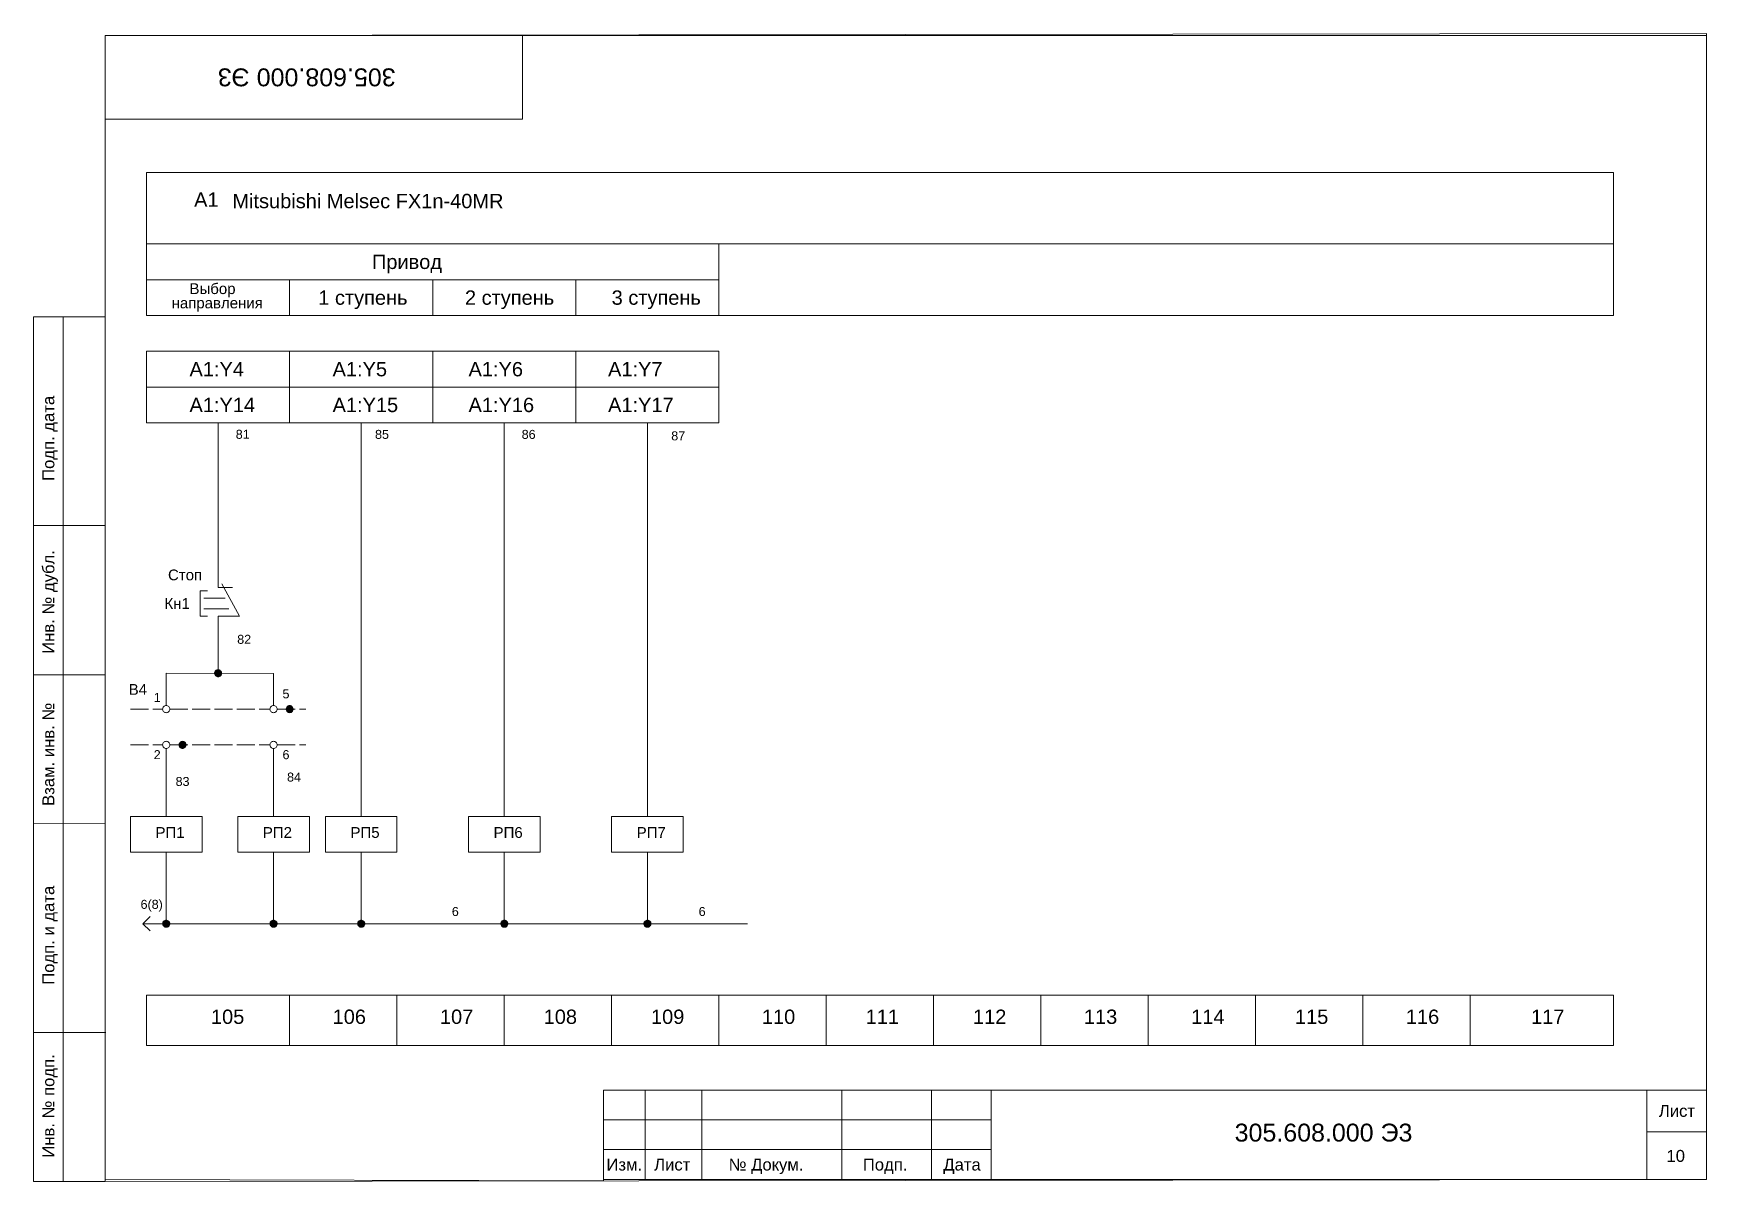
# Paper-space layout 'Лист11' of a CAD drawing. Header units: millimetres. Extents: x 3 to 284, y 4 to 197.
# The model-space entities are those that its viewports show. They can reach past a viewport. Long polylines and large blocks are cut down to what shows.
import ezdxf

# ---------------------------------------------------------------- set-up
doc = ezdxf.new("R2010")
doc.units = ezdxf.units.MM
doc.linetypes.add('ACAD_ISO02W100', pattern=[15, 12, -3])
doc.layers.get('0').update_dxf_attribs({"lineweight": 20})
doc.styles.get("Standard").update_dxf_attribs({"font": 'arial.ttf'})

msp = doc.modelspace()

# ---------------------------------------------------------------- hatches: boundary and pattern name
h = msp.add_hatch(color=256)
h.dxf.hatch_style = 1
h.paths.add_polyline_path([(3535.5, 698.501, 1), (3534.5, 698.501, 1)])
h = msp.add_hatch(color=256)
h.dxf.hatch_style = 1
h.paths.add_polyline_path([(3545.499, 693.491, 1), (3544.499, 693.491, 1)])
h = msp.add_hatch(color=256)
h.dxf.hatch_style = 1
h.paths.add_polyline_path([(3530.536, 688.491, 1), (3529.536, 688.491, 1)])
h = msp.add_hatch(color=256)
h.dxf.hatch_style = 1
h.paths.add_polyline_path([(3528.25, 663.5, 1), (3527.25, 663.5, 1)])
h = msp.add_hatch(color=256)
h.dxf.hatch_style = 1
h.paths.add_polyline_path([(3543.25, 663.5, 1), (3542.25, 663.5, 1)])
h = msp.add_hatch(color=256)
h.dxf.hatch_style = 1
h.paths.add_polyline_path([(3555.5, 663.5, 1), (3554.5, 663.5, 1)])
h = msp.add_hatch(color=256)
h.dxf.hatch_style = 1
h.paths.add_polyline_path([(3575.5, 663.5, 1), (3574.5, 663.5, 1)])
h = msp.add_hatch(color=256)
h.dxf.hatch_style = 1
h.paths.add_polyline_path([(3595.5, 663.5, 1), (3594.5, 663.5, 1)])

# ---------------------------------------------------------------- linework, layer by layer
for p, q in [((3525, 758.5), (3730, 758.5)), ((3605, 758.5), (3605, 748.5)), ((3525, 753.5), (3605, 753.5)), ((3545, 753.5), (3545, 748.5)), ((3565, 753.5), (3565, 748.5)), ((3585, 753.5), (3585, 748.5)), ((3525, 738.5), (3545, 738.5)), ((3545, 738.5), (3565, 738.5)), ((3565, 738.5), (3585, 738.5)), ((3585, 738.5), (3605, 738.5)), ((3535, 713.5), (3535, 733.5)), ((3555, 733.5), (3555, 678.5)), ((3575, 733.5), (3575, 678.5)), ((3595, 733.5), (3595, 678.5)), ((3535, 713.5), (3535, 710.5)), ((3538, 706.5), (3535.5, 711)), ((3533.5, 710), (3532.5, 710)), ((3532.5, 710), (3532.5, 706.5)), ((3536, 709), (3533, 709)), ((3535, 710.5), (3537, 710.5)), ((3532.5, 706.5), (3533.5, 706.5)), ((3536.5, 707.5), (3533, 707.5)), ((3535, 703.5), (3535, 706.5)), ((3535, 706.5), (3538, 706.5)), ((3535, 703.5), (3535, 698.501)), ((3527.75, 698.523), (3527.75, 693.991)), ((3527.75, 698.523), (3542.75, 698.477)), ((3542.75, 698.477), (3542.75, 693.991)), ((3527.75, 687.991), (3527.75, 678.5)), ((3542.75, 687.991), (3542.75, 678.5)), ((3527.75, 673.5), (3527.75, 663.5)), ((3542.75, 673.5), (3542.75, 663.5)), ((3555, 673.5), (3555, 663.5)), ((3575, 673.5), (3575, 663.5)), ((3595, 673.5), (3595, 663.5)), ((3525.5, 664.5), (3524.5, 663.5)), ((3524.5, 663.5), (3609, 663.5)), ((3524.5, 663.5), (3525.5, 662.5)), ((3545, 653.5), (3545, 646.5)), ((3560, 653.5), (3560, 646.5)), ((3575, 653.5), (3575, 646.5)), ((3590, 653.5), (3590, 646.5)), ((3605, 653.5), (3605, 646.5)), ((3620, 653.5), (3620, 646.5)), ((3635, 653.5), (3635, 646.5)), ((3650, 653.5), (3650, 646.5)), ((3665, 653.5), (3665, 646.5)), ((3680, 653.5), (3680, 646.5)), ((3695, 653.5), (3695, 646.5)), ((3710, 653.5), (3710, 646.5))]:
    msp.add_line(p, q)
at = {"linetype": 'ACAD_ISO02W100', "ltscale": 0.3}
for p, q in [((3522.75, 693.491), (3527.25, 693.491)), ((3528.25, 693.491), (3542.25, 693.491)), ((3543.25, 693.491), (3547.25, 693.491)), ((3522.75, 688.491), (3527.25, 688.491)), ((3528.25, 688.491), (3542.25, 688.491)), ((3543.25, 688.491), (3547.25, 688.491))]:
    msp.add_line(p, q, dxfattribs=at)
for points in [[(3730, 748.5), (3525, 748.5), (3525, 768.5), (3730, 768.5)], [(3525, 743.5), (3545, 743.5), (3545, 733.5), (3525, 733.5)], [(3545, 743.5), (3565, 743.5), (3565, 733.5), (3545, 733.5)], [(3565, 743.5), (3585, 743.5), (3585, 733.5), (3565, 733.5)], [(3585, 743.5), (3605, 743.5), (3605, 733.5), (3585, 733.5)], [(3522.75, 678.5), (3532.75, 678.5), (3532.75, 673.5), (3522.75, 673.5)], [(3537.75, 678.5), (3547.75, 678.5), (3547.75, 673.5), (3537.75, 673.5)], [(3550, 678.5), (3560, 678.5), (3560, 673.5), (3550, 673.5)], [(3570, 678.5), (3580, 678.5), (3580, 673.5), (3570, 673.5)], [(3590, 678.5), (3600, 678.5), (3600, 673.5), (3590, 673.5)], [(3730, 646.5), (3525, 646.5), (3525, 653.5), (3730, 653.5)]]:
    msp.add_lwpolyline(points, close=True)
for centre in [(3535, 698.501), (3527.75, 693.491), (3542.75, 693.491), (3544.999, 693.491), (3527.75, 688.491), (3530.036, 688.491), (3542.75, 688.491), (3527.75, 663.5), (3542.75, 663.5), (3555, 663.5), (3575, 663.5), (3595, 663.5)]:
    msp.add_circle(centre, 0.5)

# ---------------------------------------------------------------- texts
for s, height, p in [('А1', 2, (3531.647, 763.699)), ('Mitsubishi Melsec FX1n-40MR', 2, (3537, 763.5)), ('Привод', 2, (3556.5, 755)), ('Выбор ', 1.5, (3531, 751.5)), ('направления', 1.5, (3528.5, 749.5)), ('1 ступень', 2, (3549, 750)), ('2 ступень', 2, (3569.5, 750)), ('3 ступень', 2, (3590, 750)), ('A1:Y4', 2, (3531, 740)), ('A1:Y5', 2, (3551, 740)), ('A1:Y6', 2, (3570, 740)), ('A1:Y7', 2, (3589.5, 740)), ('A1:Y14', 2, (3531, 735)), ('A1:Y15', 2, (3551, 735)), ('A1:Y16', 2, (3570, 735)), ('A1:Y17', 2, (3589.5, 735)), ('81', 1.25, (3537.465, 731.274)), ('85', 1.25, (3556.934, 731.26)), ('86', 1.25, (3577.429, 731.26)), ('87', 1.25, (3598.333, 731.055)), ('Стоп', 1.5, (3528, 711.5)), ('Кн1', 1.5, (3527.5, 707.5)), ('82', 1.25, (3537.67, 702.621)), ('В4', 1.5, (3522.5, 695.491)), ('1', 1.25, (3526, 694.5)), ('5', 1.25, (3544, 695)), ('2', 1.25, (3526, 686.5)), ('6', 1.25, (3544, 686.5)), ('83', 1.25, (3529.062, 682.756)), ('84', 1.25, (3544.638, 683.37)), ('РП1', 1.5, (3526.25, 675.5)), ('РП2', 1.5, (3541.25, 675.5)), ('РП5', 1.5, (3553.5, 675.5)), ('РП6', 1.5, (3573.5, 675.5)), ('РП7', 1.5, (3593.5, 675.5)), ('6(8)', 1.25, (3524.165, 665.582)), ('6', 1.25, (3567.665, 664.582)), ('6', 1.25, (3602.165, 664.582)), ('105', 2, (3534, 649.5)), ('106', 2, (3551, 649.5)), ('107', 2, (3566, 649.5)), ('108', 2, (3580.5, 649.5)), ('109', 2, (3595.5, 649.5)), ('110', 2, (3611, 649.5)), ('111', 2, (3625.5, 649.5)), ('112', 2, (3640.5, 649.5)), ('113', 2, (3656, 649.5)), ('114', 2, (3671, 649.5)), ('115', 2, (3685.5, 649.5)), ('116', 2, (3701, 649.5)), ('117', 2, (3718.5, 649.5))]:
    msp.add_text(s, height=height).set_placement(p)

psp = doc.layouts.new('Лист11')

# ---------------------------------------------------------------- linework, layer by layer
for p, q in [((3.26, 149.36), (15.26, 149.36)), ((3.26, 4.36), (3.26, 149.36)), ((8.26, 4.36), (8.26, 149.36)), ((15.26, 114.36), (3.26, 114.39)), ((15.26, 89.36), (3.26, 89.34)), ((15.26, 64.36), (3.26, 64.4)), ((15.38, 29.36), (3.38, 29.36)), ((15.38, 29.36), (3.38, 29.36)), ((15.05, 29.36), (3.38, 29.36)), ((105.85, 19.71), (105.85, 4.71)), ((115.35, 19.71), (115.35, 4.71)), ((138.85, 19.71), (138.85, 4.71)), ((153.85, 19.71), (153.85, 4.71)), ((273.85, 19.71), (273.85, 4.71)), ((98.85, 14.71), (163.85, 14.71)), ((273.85, 12.71), (283.85, 12.71)), ((98.85, 9.71), (163.85, 9.71)), ((15.26, 4.36), (3.26, 4.36))]:
    psp.add_line(p, q)
for points in [[(15.26, 4.36), (283.85, 4.71), (283.85, 196.9), (15.26, 196.55)], [(15.26, 196.55), (85.26, 196.55), (85.26, 182.55), (15.26, 182.55)], [(15.26, 4.36), (15.26, 182.55), (85.26, 182.55), (85.26, 196.55), (283.85, 196.55), (283.85, 19.71), (98.85, 19.71), (98.85, 4.46), (15.26, 4.71)], [(98.85, 4.71), (98.85, 19.71), (283.85, 19.71), (283.85, 4.71)], [(98.85, 19.71), (163.85, 19.71), (163.85, 4.71), (98.85, 4.71)]]:
    psp.add_lwpolyline(points, close=True)

# ---------------------------------------------------------------- texts
for s, height, rotation, p in [('305.608.000 Э3', 3, 180, (64, 191.04)), ('Подп. дата', 2, 90, (6.76, 121.86)), ('Инв. № дубл.', 2, 90, (6.76, 92.86)), ('Взам. инв. №', 2, 90, (6.76, 67.36)), ('Подп. и дата', 2, 90, (6.76, 37.36)), ('Инв. № подп.', 2, 90, (6.76, 8.36))]:
    psp.add_text(s, height=height, rotation=rotation).set_placement(p)
for s, height, p in [('Лист', 2, (275.85, 15.21)), ('305.608.000 Э3', 3, (204.71, 11.07)), ('10', 2, (277.13, 7.66)), ('Изм.', 2, (99.35, 6.21)), ('Лист', 2, (107.35, 6.21)), ('№ Докум.', 2, (119.85, 6.21)), ('Подп.', 2, (142.35, 6.21)), ('Дата', 2, (155.85, 6.21))]:
    psp.add_text(s, height=height).set_placement(p)

# ---------------------------------------------------------------- viewports
at = {"layer": '0'}
vp = psp.add_viewport(center=(149.55, 100.46), size=(268.6, 192.1879), view_center_point=(3631.105, 707.551), view_height=160.15661, dxfattribs=at)
vp.dxf.flags = 0x10000  # cut along an outline
vp.dxf.clipping_boundary_handle = psp.add_lwpolyline([(15.26, 4.36), (15.26, 182.55), (85.26, 182.55), (85.26, 196.55), (283.85, 196.55), (283.85, 19.71), (98.85, 19.71), (98.85, 4.46), (15.26, 4.71)], format="xyb", close=True, dxfattribs={"invisible": 1}).dxf.handle

doc.saveas('drawing.dxf')
